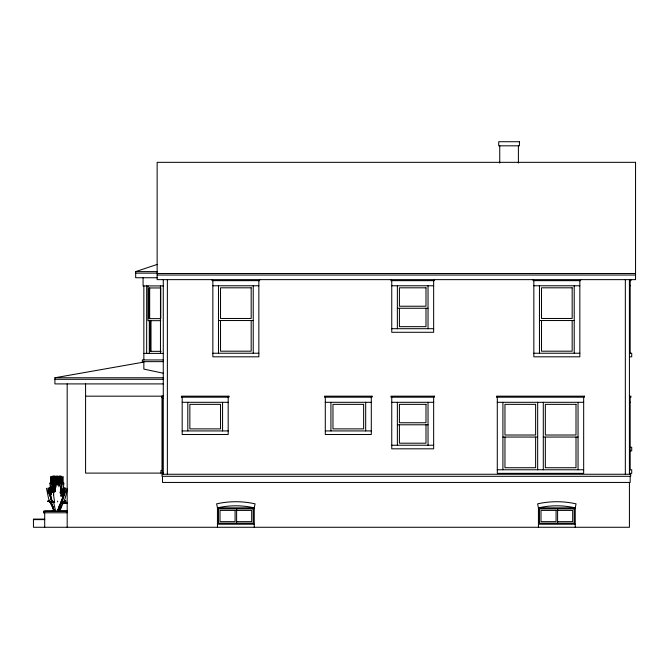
<?xml version="1.0" encoding="UTF-8"?>
<svg xmlns="http://www.w3.org/2000/svg" width="669" height="669" viewBox="0 0 669 669"><rect width="100%" height="100%" fill="white"/><g stroke="black" fill="none" stroke-linecap="round" stroke-linejoin="round"><path stroke-width="1" d="M53.729 482.516L53.846 485.242M56.915 480.058L56.965 476.353L57.141 480.401M55.694 480.058L55.786 476.353L56.045 479.506M54.691 481.061L54.841 476.353L55.527 480.401M55.234 484.097L55.46 476.353L55.87 480.401M56.288 479.18L56.372 476.177L56.514 479.723M55.594 484.097L55.895 476.353L56.447 480.401M56.539 480.401L56.723 476.353L56.773 480.058M54.256 480.911L54.457 477.892L54.841 483.695M54.724 480.058L54.908 476.353L55.259 480.401M57.425 478.862L57.484 477.524L57.567 478.887M57.166 479.723L57.317 476.177L57.4 479.18M60.369 480.944L60.243 476.177L59.809 480.61M61.899 483.068L61.849 476.545L61.197 483.035M52.458 483.453L52.792 476.721L53.595 481.655M54.156 481.061L54.398 476.353L55.084 480.401M56.915 480.25L57.041 477.524L57.266 484.958L58.78 476.353L59.165 485.109M57.501 480.25L57.626 477.524L57.751 478.862M50.877 489.282L50.944 487.944L51.705 490.904M54.582 479.18L54.733 476.177L54.992 479.723M55 478.034L55.092 476.353L55.368 477.733M54.457 480.911L54.766 477.892L54.975 480.618M50.752 489.282L50.836 487.944L51.822 490.904M57.459 482.173L57.894 476.353L58.027 482.073M56.656 480.25L56.84 477.524L57.124 484.958L58.588 476.353L58.964 486.806L60.603 476.177L60.611 483.587L61.155 482.516L61.163 483.871L60.168 493.128L61.264 489.273L61.724 489.557L60.82 496.122L64.174 487.944L64.266 489.282L62.292 498.33L57.693 510.271M53.963 489.725L53.779 481.881L54.967 487.233L56.02 478.962L56.597 481.964L56.974 477.524L57.166 478.862M59.156 485.242L58.956 476.177L58.621 480.61M57.108 480.25L57.484 477.524L57.317 478.862M60.101 479.874L60.453 476.721L60.511 478.402M52.901 478.176L53.085 476.177L53.712 480.61M52.642 478.176L52.834 476.177L53.487 480.61M55.928 478.862L56.372 477.524L56.48 478.887M59.24 479.723L59.583 476.177L59.859 479.18M61.807 496.122L62.727 490.921L62.827 489.557L62.309 489.273L61.071 493.128M57.342 479.506L57.785 476.353L57.869 478.034M54.808 483.712L55.368 478.962L55.87 481.964M54.908 481.003L55.101 479.33M60.519 492.167L61.431 483.871L61.431 482.516L60.862 483.587L60.854 476.177L59.449 485.075M55.084 485.502L55.92 478.962L56.196 480.635M61.197 492.167L62.192 483.871L62.192 482.516L61.573 483.587L61.556 476.177L60.503 482.667M62.802 492.535L63.798 484.239L63.798 482.884L63.179 483.955L63.162 476.545L61.941 484.063M59.148 479.723L59.608 476.177L59.767 479.18M62.535 491.038L62.811 488.997M58.479 481.287L59.282 476.353L59.708 485.109M60.335 479.874L60.887 476.721L60.996 478.402M55.452 484.607L55.828 481.923M55.502 481.003L55.811 479.33M60.461 489.917L60.837 487.944L60.887 489.282M63.973 492.852L64.333 491.289M62.552 490.335L62.802 489.282M64.157 490.695L64.341 488.303L63.839 490.285M56.848 511.492L58.27 510.271L58.956 507.411M59.825 510.639L60.804 506.826M62.928 489.282L62.602 490.335L63.07 489.39M59.767 511.099L61.556 505.455M60.695 492.309L61.54 489.273L61.916 490.921L61.08 496.122L64.533 487.944L62.593 498.33L57.852 510.271L56.547 511.492M62.986 492.668L63.915 489.633L64.433 489.925M67.31 489.649L65.077 498.689L59.875 510.639M67.201 488.303L63.413 496.49M58.27 510.271L63.471 498.33L65.595 487.944L62.735 494.659M62.025 504.56L63.438 501.901L65.253 501.106L63.354 501.884L65.554 501.106L63.321 501.884M62.811 490.377L63.346 489.39M52.215 502.662L48.436 501.106L50.25 501.901L52.349 505.455L54.323 511.099L52.333 505.455L50.192 501.901L48.135 501.106L52.441 502.662L50.108 494.282L50.501 494.926L50.986 494.525L50.677 489.39L51.379 491.389M63.806 501.901L66.064 501.106L63.697 501.884M157.215 277.744L135.673 277.744L135.673 271.606L157.357 264.38M163.278 383.906L54.917 383.906L54.917 377.768L143.852 362.08M135.673 271.606L157.14 271.606M135.673 273.144L157.14 273.144M157.14 273.504L635.55 273.504M157.14 275.034L635.55 275.034M629.42 280.654L630.951 280.654L630.951 279.634M212.851 285.772L258.853 285.772M391.75 285.772L433.654 285.772M533.837 285.772L579.839 285.772M629.42 285.772L630.181 285.772M163.278 285.922L143.082 285.922L143.082 277.744M397.369 308.258L428.035 308.258M218.479 320.526L253.233 320.526M539.457 320.526L574.219 320.526M160.811 320.677L147.983 320.677L147.983 285.922M391.75 328.705L433.654 328.705M161.129 351.342L150.333 351.342L150.333 320.677M212.851 353.24L258.853 353.24M533.837 353.24L579.839 353.24M629.42 353.24L631.72 353.24L631.72 356.811L629.42 356.811M143.852 353.391L163.278 353.391M163.278 359.947L142.321 359.947L142.321 361.645L163.278 361.645M54.917 377.768L163.278 377.768M54.917 379.306L163.278 379.306M85.582 396.173L163.278 396.173M629.42 396.173L630.951 396.173L630.951 397.194L629.42 397.194M163.278 396.316L161.739 396.316L161.739 397.336L162.508 397.336M162.508 398.356L163.019 398.356M182.185 402.303L228.188 402.303M325.301 402.303L371.303 402.303M391.75 402.303L433.654 402.303M497.293 402.303L583.669 402.303M629.42 402.303L630.181 402.303M397.369 424.79L428.035 424.79M182.185 430.928L228.188 430.928M325.301 430.928L371.303 430.928M502.912 437.058L537.667 437.058M543.295 437.058L578.049 437.058M391.75 445.236L433.654 445.236M630.181 447.285L631.72 447.285L631.72 450.864L630.181 450.864M497.293 469.772L583.669 469.772M629.42 469.772L631.72 469.772L631.72 473.351L629.42 473.351M162.508 470.424L160.978 470.424L160.978 473.108M163.278 473.1L85.582 473.1L85.582 383.906M62.075 502.745L67.184 502.745M62.075 503.255L67.184 503.255M236.617 510.405L251.695 510.405L251.695 521.653L236.617 521.653M557.603 510.405L572.681 510.405L572.681 521.653L557.603 521.653M54.917 510.924L44.698 510.924L44.698 511.434M59.006 510.924L67.184 510.924M67.184 511.25L43.569 511.25L43.569 512.78L67.184 512.78M54.975 511.434L51.747 511.25M59.048 511.434L67.184 511.434M44.698 519.094L33.45 519.094L33.45 527.272L629.42 527.272L629.42 482.441M33.45 519.612L44.698 519.612M217.45 524.212L254.253 524.212M538.436 524.212L575.24 524.212M163.278 373.218L143.852 369.104L143.852 361.645M51.597 502.252L49.23 501.474L51.488 502.26M52.667 501.884L51.254 501.106L52.6 501.901M50.869 490.377L50.342 489.39L50.752 494.525L50.217 494.926L49.79 494.282L52.341 502.662L47.624 501.106L49.882 501.901L52.232 505.455L54.465 511.099M50.518 494.926L50.175 494.282L50.434 495.629M49.79 492.058L48.093 487.944L49.849 495.838M50.075 490.41L49.146 487.944L49.422 490.335M50.384 491.849L51.003 493.496L50.76 491.573M50.418 490.41L49.514 487.944L49.782 490.335M54.105 486.246L54.44 487.233M53.319 489.39L53.654 490.377M53.194 490.377L52.876 489.39L52.935 491.447M53.921 511.099L52.132 505.455L50.25 501.901L48.277 501.106L52.45 502.662L50.192 494.282L50.568 494.926L51.045 494.525L50.61 489.39L51.48 492.058L50.811 486.279L51.806 490.645L52.65 491.932L52.65 487.467L53.52 491.489L53.997 491.439L53.813 481.881L54.691 486.246M51.112 495.027L49.339 488.303L50.652 498.689L51.898 503.013M52.391 504.919L53.863 510.639L48.611 498.689L46.487 488.303L50.275 496.49L49.355 491.289L49.255 489.925L49.774 489.633L50.075 491.021M51.128 487.617L50.794 486.279L51.262 491.038M50.685 496.632L51.965 501.658M52.425 490.904L51.689 487.944L52.115 491.389M53.01 490.001L52.165 486.647L52.901 492.426L51.948 489.758L52.048 491.815M55.795 483.996L55.46 482.249L55.51 484.214M52.408 487.467L52.976 490.486M55.644 511.099L53.512 501.901L52.458 501.106L54.657 502.662L53.47 494.282L53.671 494.926L53.721 489.39L54.164 492.058L53.829 486.279L54.766 491.932L54.766 487.467L55.452 491.439L55.36 481.881L55.945 487.233L56.974 477.524L57.124 480.543M54.582 486.246L53.813 481.881L54.03 488.746M53.186 482.667L52.123 476.177L52.048 482.709M51.747 484.063L50.518 476.545L50.51 483.955L49.891 482.884L50.392 488.679M53.829 484.498L53.428 481.881L53.595 489.725M51.153 491.038L50.56 486.279L51.613 490.645L52.567 491.932L52.575 487.467L53.286 490.486L52.65 487.467L52.642 491.932L51.772 490.645L50.869 486.279L51.396 491.038M55.059 483.695L54.072 476.177L54.064 483.587L53.57 482.516L53.972 488.311M53.98 489.633L53.461 486.279L53.654 488.997M56.372 478.862L56.204 477.524L56.255 478.862M53.512 489.633L53.01 486.279L53.194 488.997M55.803 484.498L55.494 481.881L55.535 484.824M55.276 484.498L54.975 481.881L55.034 485.803M53.88 480.61L53.436 476.177L53.353 481.822M59.232 477.892L59.357 479.23M54.532 480.61L54.105 476.177L54.022 481.822M53.813 482.541L53.236 476.721L52.968 487.166L51.831 476.545L51.756 488.679M51.831 489.641L51.981 491.573M56.932 478.887L56.639 477.524L56.765 480.25M53.905 486.263L54.03 488.311M630.181 280.654L630.181 353.24M630.181 397.194L630.181 469.772M630.181 476.303L630.181 482.441L162.508 482.441L162.508 476.303M629.42 279.634L629.42 474.262M625.331 279.634L625.331 474.262M583.669 397.194L583.669 473.351L497.293 473.351L497.293 397.194M580.608 279.634L580.608 280.654L533.068 280.654L533.068 279.634M579.839 280.654L579.839 356.811L533.837 356.811L533.837 280.654M578.049 402.303L578.049 469.772M576.001 437.058L576.001 467.731L545.335 467.731L545.335 437.058M575.24 527.272L575.24 507.855L576.059 503.849L572.957 503.213A87.915 87.915 0 0 0 540.719 503.213L537.617 503.849L538.436 507.855L538.436 527.272M574.219 285.772L574.219 353.24M572.171 320.526L572.171 351.192L541.505 351.192L541.505 320.526M557.603 508.875L557.603 523.183M543.295 402.303L543.295 469.772M539.457 285.772L539.457 353.24M537.667 402.303L537.667 469.772M535.626 437.058L535.626 467.731L504.961 467.731L504.961 437.058M518.4 145.817L518.4 163.085M502.912 402.303L502.912 469.772M499.743 145.817L499.743 163.085M434.424 279.634L434.424 280.654L390.98 280.654L390.98 279.634M433.654 280.654L433.654 332.284L391.75 332.284L391.75 280.654M433.654 397.194L433.654 448.815L391.75 448.815L391.75 397.194M428.035 285.772L428.035 328.705M428.035 402.303L428.035 445.236M425.994 308.258L425.994 326.656L399.41 326.656L399.41 308.258M425.994 424.79L425.994 443.196L399.41 443.196L399.41 424.79M397.369 285.772L397.369 328.705M397.369 402.303L397.369 445.236M371.303 397.194L371.303 434.507L325.301 434.507L325.301 397.194M365.675 402.303L365.675 430.928M330.921 402.303L330.921 430.928M259.622 279.634L259.622 280.654L212.09 280.654L212.09 279.634M258.853 280.654L258.853 356.811L212.851 356.811L212.851 280.654M254.253 527.272L254.253 507.855L255.081 503.849L251.979 503.213A87.915 87.915 0 0 0 219.733 503.213L216.631 503.849L217.45 507.855L217.45 527.272M253.233 285.772L253.233 353.24M251.184 320.526L251.184 351.192L220.519 351.192L220.519 320.526M236.617 508.875L236.617 523.183M228.188 397.194L228.188 434.507L182.185 434.507L182.185 397.194M222.568 402.303L222.568 430.928M218.479 285.772L218.479 353.24M187.805 402.303L187.805 430.928M167.367 279.634L167.367 474.262M163.278 279.634L163.278 474.262M162.508 396.316L162.508 473.108M161.998 396.173L161.998 471.135M160.468 285.922L160.468 353.391M151.002 320.677L151.002 351.342M149.672 287.963L149.672 318.628M149.312 320.677L149.312 353.391M146.662 285.922L146.662 353.391M143.852 285.922L143.852 359.947M67.184 383.906L67.184 527.272M59.232 476.545L59.232 480.417M59.232 505.823L59.232 511.459M57.626 476.177L57.626 480.25M57.626 501.106L57.626 501.901M56.062 476.177L56.062 479.723M54.457 476.545L54.457 482.441M54.457 486.631L54.457 488.679M44.698 512.78L44.698 527.272M43.744 511.25L43.744 512.78M64.458 501.474L62.953 502.001L64.458 501.474M519.42 141.728L498.714 141.728L498.714 145.817L519.42 145.817L519.42 141.728M635.55 162.333L157.14 162.333L157.14 279.634L635.55 279.634L635.55 162.333M251.184 287.812L220.519 287.812L220.519 318.477L251.184 318.477L251.184 287.812M425.994 287.812L399.41 287.812L399.41 306.218L425.994 306.218L425.994 287.812M572.171 287.812L541.505 287.812L541.505 318.477L572.171 318.477L572.171 287.812M160.777 287.963L149.003 287.963L149.003 318.628L160.777 318.628L160.777 287.963M228.957 396.173L181.416 396.173L181.416 397.194L228.957 397.194L228.957 396.173M372.064 396.173L324.532 396.173L324.532 397.194L372.064 397.194L372.064 396.173M434.424 396.173L390.98 396.173L390.98 397.194L434.424 397.194L434.424 396.173M584.438 396.173L496.523 396.173L496.523 397.194L584.438 397.194L584.438 396.173M220.519 404.352L189.854 404.352L189.854 428.879L220.519 428.879L220.519 404.352M363.635 404.352L332.97 404.352L332.97 428.879L363.635 428.879L363.635 404.352M425.994 404.352L399.41 404.352L399.41 422.749L425.994 422.749L425.994 404.352M535.626 404.352L504.961 404.352L504.961 435.017L535.626 435.017L535.626 404.352M576.001 404.352L545.335 404.352L545.335 435.017L576.001 435.017L576.001 404.352M630.691 474.262L161.998 474.262L161.998 476.303L630.691 476.303L630.691 474.262M254.253 507.855L217.45 507.855A83.826 83.826 0 0 1 254.253 507.855M575.24 507.855L538.436 507.855A83.826 83.826 0 0 1 575.24 507.855M253.233 508.875L218.479 508.875L218.479 523.183L253.233 523.183L253.233 508.875M574.219 508.875L539.457 508.875L539.457 523.183L574.219 523.183L574.219 508.875M235.087 510.405L220.009 510.405L220.009 521.653L235.087 521.653L235.087 510.405M556.073 510.405L540.995 510.405L540.995 521.653L556.073 521.653L556.073 510.405"/></g></svg>
